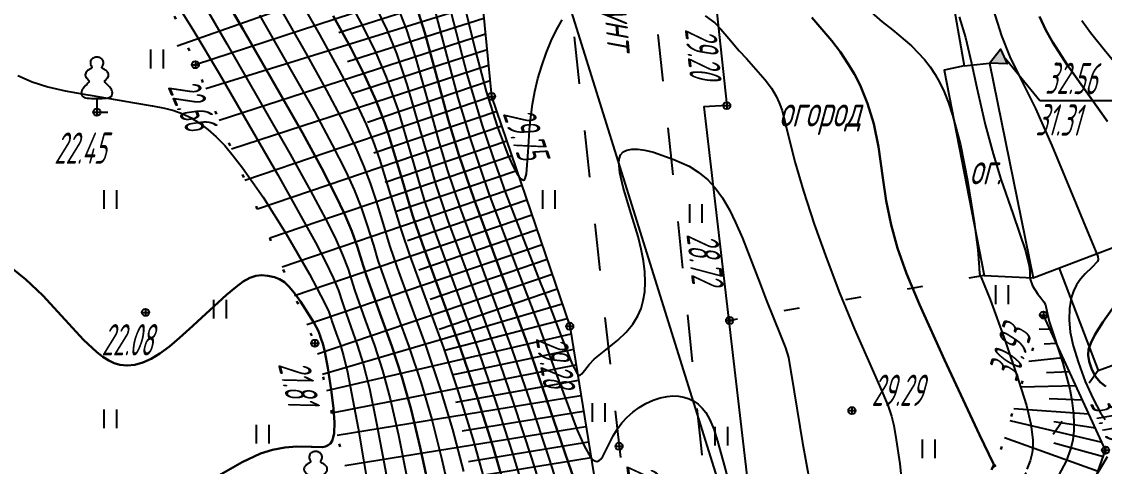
# Model space of a CAD drawing. Extents: x 1233805 to 1234355, y 654698 to 655114.
# Drawn here: x 1234201.3 to 1234235.86, y 655032.9 to 655047.08 of the extents above; entities that cross this region are included whole.
import ezdxf

# ---------------------------------------------------------------- set-up
doc = ezdxf.new("R2010")
doc.units = 0
for name, pattern in [('ИИDash_05_15', [2, 0.5, -1.5]), ('ИИDash_15_15', [3, 1.5, -1.5]), ('ИИDot', [1, 0, -1])]:
    doc.linetypes.add(name, pattern=pattern)
for name, color, linetype, lineweight in [('ИИ_ГОРИЗОНТАЛИ_ОСН', 32, 'Continuous', 25), ('ИИ_ГОРИЗОНТАЛИ_УТОЛЩ', 32, 'Continuous', 30), ('ИИ_ДОРОГИ_АД', 7, 'Continuous', 25), ('ИИ_ЛЭП_НН', 250, 'Continuous', 25), ('ИИ_ОГРАДЫ', 7, 'Continuous', 25), ('ИИ_ОТКОС', 7, 'Continuous', 25), ('ИИ_ОТМЕТКИ', 7, 'Continuous', 25), ('ИИ_СООРУЖЕНИЕ', 7, 'Continuous', 25), ('ИИ_УГОДЬЯ', 7, 'Continuous', 25)]:
    doc.layers.add(name, color=color, linetype=linetype, lineweight=lineweight)
doc.styles.add('VNIPISIMPLEXCUR', font='simplex.shx', dxfattribs={"width": 0.8, "oblique": 15})
doc.styles.add('ГОСТ 2.304 КУРСИВ', font='cs_gost2304.shx', dxfattribs={"oblique": 15})
doc.linetypes.add('ИИ052801П', pattern='A,2,[39,3dservice.shx,S=0.8,R=0,X=0,Y=0],2', length=4)
doc.linetypes.add('ИИ054741_6', pattern='A,2,-0.5,[35,3dservice.shx,S=1,R=0,X=0,Y=0],-0.5,2', length=5)
doc.linetypes.add('ИИ054751', pattern='A,2.5,[1,3dservice.shx,S=0.8,R=0,X=0,Y=0],2.5', length=5)

# ---------------------------------------------------------------- blocks, each defined once
blk = doc.blocks.new('ИИ05401')
at = {"color": 0, "linetype": 'Continuous', "lineweight": 25}
for points in [[(-0.4, 1.2), (-0.4, 0)], [(0.4, 1.2), (0.4, 0)]]:
    blk.add_lwpolyline(points, dxfattribs=at)
blk = doc.blocks.new('ИИ053881')
at = {"color": 0, "linetype": 'Continuous', "lineweight": 25}
blk.add_lwpolyline([(0, 0.875), (0.129, 0.876), (0.342, 0.878), (0.479, 0.882), (0.614, 0.891), (0.726, 0.907), (0.816, 0.94), (0.906, 1), (0.956, 1.071), (0.983, 1.151), (0.991, 1.231), (0.986, 1.295), (0.963, 1.379), (0.932, 1.445), (0.884, 1.516), (0.798, 1.61), (0.719, 1.692), (0.646, 1.766), (0.575, 1.842), (0.536, 1.889), (0.511, 1.929), (0.501, 1.967), (0.504, 1.992), (0.518, 2.017), (0.545, 2.049), (0.608, 2.115), (0.679, 2.198), (0.732, 2.29), (0.745, 2.372), (0.736, 2.444), (0.709, 2.515), (0.672, 2.575), (0.633, 2.617), (0.596, 2.646), (0.548, 2.678), (0.495, 2.709), (0.408, 2.76), (0.363, 2.789), (0.336, 2.812), (0.324, 2.831), (0.321, 2.846), (0.325, 2.865), (0.335, 2.89), (0.353, 2.928), (0.372, 2.968), (0.4, 3.034), (0.413, 3.103), (0.412, 3.19), (0.398, 3.247), (0.363, 3.319), (0.32, 3.377), (0.284, 3.414), (0.246, 3.444), (0.181, 3.476), (0.125, 3.489), (0.07, 3.496), (0, 3.5), (-0.07, 3.496), (-0.125, 3.489), (-0.181, 3.476), (-0.246, 3.444), (-0.284, 3.414), (-0.32, 3.377), (-0.363, 3.319), (-0.398, 3.247), (-0.412, 3.19), (-0.413, 3.103), (-0.4, 3.034), (-0.372, 2.968), (-0.353, 2.928), (-0.335, 2.89), (-0.325, 2.865), (-0.321, 2.846), (-0.324, 2.831), (-0.336, 2.812), (-0.363, 2.789), (-0.408, 2.76), (-0.495, 2.709), (-0.548, 2.678), (-0.596, 2.646), (-0.633, 2.617), (-0.672, 2.575), (-0.709, 2.515), (-0.736, 2.444), (-0.745, 2.372), (-0.732, 2.29), (-0.679, 2.198), (-0.608, 2.115), (-0.545, 2.049), (-0.518, 2.017), (-0.504, 1.992), (-0.501, 1.967), (-0.511, 1.929), (-0.536, 1.889), (-0.575, 1.842), (-0.646, 1.766), (-0.719, 1.692), (-0.798, 1.61), (-0.884, 1.516), (-0.932, 1.445), (-0.963, 1.379), (-0.986, 1.295), (-0.991, 1.231), (-0.983, 1.151), (-0.956, 1.071), (-0.906, 1), (-0.816, 0.94), (-0.726, 0.907), (-0.614, 0.891), (-0.479, 0.882), (-0.342, 0.878), (-0.129, 0.876)], close=True, dxfattribs=at)
blk.add_lwpolyline([(0, 0.875), (0, 0), (0.7, 0)], dxfattribs=at)
blk = doc.blocks.new('PICKET')
at = {"color": 0, "linetype": 'Continuous', "lineweight": 25}
for p, q in [((-0.23, 0), (0.23, 0)), ((0, 0.23), (0, -0.23))]:
    blk.add_line(p, q, dxfattribs=at)
blk.add_circle((0, 0), 0.23, dxfattribs=at)
at = {"color": 0, "linetype": 'Continuous', "style": 'VNIPISIMPLEXCUR', "oblique": 15, "width": 0.8}
blk.add_attdef('OTMETKA', (1.25, 0.3), '', height=2, dxfattribs=at)
at = {"color": 8, "linetype": 'Continuous', "style": 'VNIPISIMPLEXCUR', "oblique": 15, "width": 0.8, "flags": 1}
blk.add_attdef('NOMER', (1.25, -2.7), '', height=2, dxfattribs=at)
blk = doc.blocks.new('ИИ05280')
at = {"linetype": 'Continuous'}
blk.add_hatch(color=0, dxfattribs=at).paths.add_polyline_path([(0.5, 1), (-0.531, 1), (0, 0)])
at = {"color": 0, "linetype": 'Continuous'}
blk.add_lwpolyline([(0, 0), (-0.531, 1), (0.5, 1), (0, 0)], dxfattribs=at)
at = {"color": 0, "linetype": 'Continuous', "style": 'VNIPISIMPLEXCUR', "oblique": 15, "width": 0.8}
for tag, p in [('TOP', (1.705, 4.427)), ('FOUNDATION', (1.705, 0.998))]:
    blk.add_attdef(tag, p, '', height=2, dxfattribs=at)
blk = doc.blocks.new('*U178')
at = {"color": 0, "linetype": 'ByBlock', "lineweight": -2}
for points in [[(0, 0), (2.314, -2.798)], [(2.314, -2.798), (7.259, -2.798)]]:
    blk.add_lwpolyline(points, dxfattribs=at)

msp = doc.modelspace()

# ---------------------------------------------------------------- linework, layer by layer
at = {"layer": 'ИИ_ГОРИЗОНТАЛИ_ОСН', "flags": 128}
for points, elevation in [([(1234204.933, 655051.406), (1234207.848, 655046.381), (1234209.876, 655042.854), (1234210.523, 655041.691), (1234211, 655040.795), (1234211.304, 655040.182), (1234211.542, 655039.65), (1234211.72, 655039.19), (1234211.878, 655038.697), (1234211.939, 655038.497), (1234212.269, 655037.565), (1234212.564, 655036.756), (1234212.825, 655035.952), (1234213.066, 655035.046), (1234213.328, 655033.889), (1234213.618, 655032.447)], 23.5), ([(1234209.932, 655048.203), (1234210.811, 655046.675), (1234211.42, 655045.573), (1234211.913, 655044.621), (1234212.294, 655043.807), (1234212.518, 655043.263), (1234212.723, 655042.702), (1234213.142, 655041.337), (1234213.413, 655040.427), (1234213.69, 655039.608), (1234214.125, 655038.422), (1234214.763, 655036.677), (1234215.26, 655035.213), (1234215.705, 655033.777), (1234216.102, 655032.364)], 25.5), ([(1234209.411, 655047.748), (1234210.372, 655046.08), (1234211.034, 655044.893), (1234211.565, 655043.889), (1234211.97, 655043.054), (1234212.214, 655042.489), (1234212.43, 655041.927), (1234212.622, 655041.355), (1234212.84, 655040.628), (1234213.045, 655039.944), (1234213.285, 655039.235), (1234213.661, 655038.208), (1234214.213, 655036.697), (1234214.659, 655035.374), (1234215.052, 655034.076), (1234215.411, 655032.736)], 25), ([(1234211.69, 655047.864), (1234212.192, 655046.933), (1234212.607, 655046.087), (1234212.94, 655045.313), (1234213.306, 655044.279), (1234213.721, 655042.86), (1234214.15, 655041.392), (1234214.502, 655040.354), (1234215.054, 655038.851), (1234215.863, 655036.638), (1234216.43, 655034.979), (1234216.981, 655033.274), (1234217.467, 655031.666), (1234217.866, 655030.235), (1234218.206, 655028.86), (1234218.577, 655027.177), (1234218.993, 655025.318), (1234219.24, 655024.359), (1234219.545, 655023.273), (1234220.516, 655020.074), (1234220.575, 655019.882), (1234222.616, 655013.258), (1234223.086, 655011.722)], 26.5), ([(1234215.338, 655047.982), (1234215.787, 655046.143), (1234216.133, 655044.859), (1234216.481, 655043.751), (1234216.823, 655042.835), (1234216.978, 655042.487), (1234217.115, 655042.231), (1234217.229, 655042.076), (1234217.317, 655042.026), (1234217.348, 655042.039), (1234217.375, 655042.076), (1234217.417, 655042.225), (1234217.47, 655042.929), (1234217.524, 655043.786), (1234217.604, 655044.448), (1234217.681, 655044.854), (1234217.782, 655045.267), (1234217.905, 655045.678), (1234218.047, 655046.082), (1234218.207, 655046.469), (1234218.379, 655046.827), (1234218.557, 655047.144)], 29.5), ([(1234206.208, 655047.712), (1234206.771, 655046.833), (1234207.605, 655045.429), (1234209.478, 655042.196), (1234210.677, 655040.042), (1234211, 655039.417), (1234211.243, 655038.907), (1234211.411, 655038.502), (1234211.539, 655038.117), (1234211.571, 655038.014), (1234211.805, 655037.35), (1234212.014, 655036.776), (1234212.207, 655036.164), (1234212.4, 655035.383), (1234212.632, 655034.279), (1234212.91, 655032.816), (1234213.421, 655029.92), (1234214.215, 655025.252), (1234214.694, 655022.423), (1234215.075, 655020.27), (1234215.261, 655019.394), (1234215.289, 655019.299), (1234215.847, 655017.41), (1234218.017, 655009.981)], 23), ([(1234212.578, 655047.612), (1234212.954, 655046.82), (1234213.264, 655046.066), (1234213.596, 655045.082), (1234213.997, 655043.677), (1234214.519, 655041.874), (1234214.907, 655040.727), (1234215.518, 655039.066), (1234216.413, 655036.618), (1234216.99, 655034.937), (1234217.583, 655033.129), (1234218.13, 655031.377)], 27), ([(1234213.302, 655047.552), (1234213.587, 655046.819), (1234213.884, 655045.897), (1234214.263, 655044.535), (1234214.606, 655043.293), (1234214.888, 655042.357), (1234215.313, 655041.1), (1234215.982, 655039.28), (1234216.962, 655036.599), (1234217.519, 655034.985), (1234218.126, 655033.159), (1234218.746, 655031.228)], 27.5), ([(1234214.455, 655047.565), (1234214.765, 655046.391), (1234215.228, 655044.656), (1234215.625, 655043.322), (1234216.217, 655041.589), (1234217.123, 655039.185), (1234217.79, 655037.429), (1234218.313, 655035.993), (1234219.038, 655034.051), (1234219.268, 655033.528), (1234219.449, 655033.209), (1234219.523, 655033.12), (1234219.593, 655033.068), (1234219.659, 655033.052), (1234219.724, 655033.072), (1234219.786, 655033.125), (1234219.852, 655033.214), (1234220.024, 655033.547), (1234220.183, 655033.866), (1234220.319, 655034.094), (1234220.461, 655034.285), (1234220.626, 655034.463), (1234220.812, 655034.627), (1234221.014, 655034.773), (1234221.231, 655034.9), (1234221.456, 655035.004), (1234221.683, 655035.08), (1234221.904, 655035.128), (1234222.092, 655035.145), (1234222.272, 655035.138), (1234222.443, 655035.108), (1234222.605, 655035.054), (1234222.756, 655034.976), (1234222.896, 655034.876), (1234223.023, 655034.753), (1234223.136, 655034.61), (1234223.271, 655034.377), (1234223.394, 655034.08), (1234223.518, 655033.695), (1234223.695, 655033.056), (1234223.834, 655032.546)], 28.5), ([(1234215, 655047.401), (1234215.528, 655045.381), (1234215.993, 655043.804), (1234216.337, 655042.769), (1234216.746, 655041.627), (1234217.844, 655038.795), (1234218.114, 655038.113), (1234218.56, 655036.964), (1234218.877, 655036.159), (1234219.03, 655035.854), (1234219.08, 655035.805), (1234219.128, 655035.804), (1234219.181, 655035.846), (1234219.266, 655035.954), (1234219.422, 655036.151), (1234219.578, 655036.313), (1234219.947, 655036.617), (1234220.329, 655036.927), (1234220.598, 655037.182), (1234220.813, 655037.438), (1234220.974, 655037.696), (1234221.074, 655037.931), (1234221.146, 655038.188), (1234221.189, 655038.468), (1234221.204, 655038.772), (1234221.191, 655039.1), (1234221.15, 655039.452), (1234221.08, 655039.829), (1234220.981, 655040.232), (1234220.72, 655041.09), (1234220.5, 655041.803), (1234220.392, 655042.262), (1234220.364, 655042.604), (1234220.381, 655042.731), (1234220.419, 655042.832), (1234220.499, 655042.926), (1234220.617, 655042.988), (1234220.774, 655043.018), (1234220.968, 655043.016), (1234221.198, 655042.982), (1234221.466, 655042.916), (1234222.125, 655042.686), (1234222.606, 655042.477), (1234222.913, 655042.275), (1234222.927, 655042.264), (1234222.933, 655042.26), (1234223.207, 655042.034), (1234223.444, 655041.778), (1234223.674, 655041.46), (1234223.894, 655041.08), (1234224.089, 655040.679), (1234224.308, 655040.173), (1234224.872, 655038.718), (1234225.065, 655038.206), (1234225.532, 655037.049), (1234225.685, 655036.675), (1234225.78, 655036.366), (1234225.856, 655035.907), (1234225.873, 655035.791), (1234226.222, 655033.646), (1234226.466, 655032.372)], 29), ([(1234228.244, 655047.54), (1234228.775, 655047.082), (1234229.098, 655046.821), (1234229.708, 655046.31), (1234230.122, 655045.879), (1234230.303, 655045.646), (1234230.466, 655045.398), (1234230.614, 655045.131), (1234230.749, 655044.844), (1234230.885, 655044.497), (1234231.017, 655044.099), (1234231.267, 655043.155), (1234231.496, 655042.02), (1234231.706, 655040.694), (1234231.819, 655039.802), (1234231.863, 655039.24), (1234231.865, 655039.205), (1234231.879, 655039.047), (1234231.914, 655038.944), (1234231.925, 655038.921), (1234232.215, 655038.219), (1234232.696, 655036.9), (1234233.127, 655035.639), (1234233.372, 655034.84), (1234233.514, 655034.239), (1234233.577, 655033.743), (1234233.578, 655033.528), (1234233.56, 655033.333), (1234233.497, 655033.069), (1234233.384, 655032.803)], 30.5), ([(1234232.312, 655047.47), (1234232.58, 655046.637), (1234232.845, 655045.967), (1234233.199, 655045.25), (1234233.664, 655044.316), (1234234.186, 655043.134), (1234234.963, 655041.266), (1234235.262, 655040.542), (1234235.455, 655040.084), (1234235.652, 655039.592), (1234235.668, 655039.501), (1234235.648, 655039.437), (1234235.461, 655039.244), (1234235.246, 655039.041), (1234235.098, 655038.868), (1234234.978, 655038.684), (1234234.881, 655038.484), (1234234.808, 655038.268), (1234234.746, 655037.936), (1234234.735, 655037.575), (1234234.776, 655037.178), (1234234.869, 655036.74), (1234235.033, 655036.2), (1234235.255, 655035.608), (1234235.503, 655035.047), (1234235.738, 655034.609), (1234235.892, 655034.387)], 31.5), ([(1234208.89, 655047.292), (1234210.648, 655044.214), (1234211.218, 655043.156), (1234211.647, 655042.301), (1234211.911, 655041.718), (1234212.135, 655041.16), (1234212.325, 655040.616), (1234212.528, 655039.952), (1234212.676, 655039.462), (1234213.197, 655037.993), (1234213.663, 655036.717), (1234214.052, 655035.554), (1234214.393, 655034.39), (1234214.718, 655033.116), (1234215.034, 655031.71)], 24.5), ([(1234223.118, 655047.267), (1234223.425, 655047.042), (1234223.625, 655046.848), (1234223.879, 655046.55), (1234224.21, 655046.158), (1234224.439, 655045.908), (1234225.034, 655045.228), (1234225.233, 655044.957), (1234225.384, 655044.708), (1234225.487, 655044.492), (1234225.574, 655044.253), (1234225.752, 655043.552), (1234225.991, 655042.575), (1234226.257, 655041.679), (1234226.604, 655040.624), (1234227.002, 655039.506), (1234227.413, 655038.432), (1234227.891, 655037.273), (1234228.494, 655035.906), (1234228.796, 655035.225), (1234228.964, 655034.816), (1234229.069, 655034.5), (1234229.142, 655034.198), (1234229.22, 655033.746), (1234229.334, 655032.976), (1234229.4, 655032.349)], 29.5), ([(1234231.233, 655047.235), (1234231.427, 655046.576), (1234231.625, 655045.764), (1234231.797, 655044.971), (1234232.056, 655043.798), (1234232.308, 655042.862), (1234232.563, 655042.054), (1234232.95, 655040.93), (1234233.342, 655039.77), (1234233.464, 655039.29), (1234233.487, 655039.118), (1234233.488, 655038.965), (1234233.49, 655038.865), (1234233.568, 655038.653), (1234233.738, 655038.39), (1234233.833, 655038.274), (1234233.934, 655038.147), (1234233.986, 655038.048), (1234234.03, 655037.847), (1234234.097, 655037.521), (1234234.235, 655037.101), (1234234.537, 655036.186), (1234234.759, 655035.361), (1234234.828, 655035.001), (1234234.872, 655034.662), (1234234.891, 655034.339), (1234234.884, 655034.034), (1234234.852, 655033.748), (1234234.795, 655033.48), (1234234.643, 655033.064), (1234234.406, 655032.627)], 31), ([(1234235.148, 655047.118), (1234235.423, 655046.736), (1234235.854, 655046.191), (1234238.197, 655043.359)], 32.5), ([(1234201.185, 655045.365), (1234201.638, 655045.167), (1234202.137, 655045.005), (1234202.687, 655044.875), (1234203.417, 655044.748), (1234203.491, 655044.736), (1234204.901, 655044.498), (1234205.464, 655044.402), (1234205.474, 655044.4), (1234205.866, 655044.327), (1234206.164, 655044.249), (1234206.444, 655044.147), (1234206.71, 655044.017), (1234206.98, 655043.85), (1234207.247, 655043.647), (1234207.514, 655043.407), (1234207.783, 655043.128), (1234208.058, 655042.805), (1234208.355, 655042.422), (1234209.012, 655041.481), (1234209.744, 655040.319), (1234210.492, 655039.03), (1234210.973, 655038.118), (1234211.103, 655037.824), (1234211.189, 655037.575), (1234211.202, 655037.532), (1234211.341, 655037.136), (1234211.464, 655036.795), (1234211.58, 655036.42), (1234211.701, 655035.906), (1234212.041, 655034.12), (1234212.395, 655032.033)], 22.5), ([(1234235.953, 655033.203), (1234235.837, 655032.999), (1234235.53, 655032.487)], 31.5)]:
    msp.add_lwpolyline(points, dxfattribs=dict(at, elevation=elevation))
at = {"layer": 'ИИ_ГОРИЗОНТАЛИ_УТОЛЩ', "flags": 128}
for points, elevation in [([(1234205.599, 655051.6), (1234208.369, 655046.837), (1234210.262, 655043.534), (1234210.871, 655042.423), (1234211.323, 655041.548), (1234211.607, 655040.949), (1234211.839, 655040.401), (1234212.024, 655039.894), (1234212.208, 655039.309), (1234212.308, 655038.979), (1234212.733, 655037.779), (1234213.114, 655036.736), (1234213.44, 655035.748), (1234213.731, 655034.715), (1234214.024, 655033.501), (1234214.326, 655032.079)], 24), ([(1234213.91, 655047.572), (1234214.17, 655046.724), (1234214.52, 655045.438), (1234214.92, 655043.962), (1234215.256, 655042.839), (1234215.742, 655041.408), (1234216.504, 655039.348), (1234217.466, 655036.744), (1234218.761, 655033), (1234219.788, 655030.043)], 28), ([(1234211.25, 655047.269), (1234211.806, 655046.253), (1234212.26, 655045.354), (1234212.617, 655044.56), (1234212.822, 655044.04), (1234213.015, 655043.486), (1234213.436, 655042.081), (1234213.782, 655040.909), (1234214.096, 655039.981), (1234214.59, 655038.637), (1234215.313, 655036.658), (1234215.851, 655035.077), (1234216.35, 655033.504), (1234216.788, 655032.003)], 26), ([(1234226.523, 655047.216), (1234227.163, 655046.472), (1234227.437, 655046.108), (1234227.679, 655045.752), (1234227.889, 655045.404), (1234228.066, 655045.063), (1234228.307, 655044.476), (1234228.501, 655043.82), (1234228.652, 655043.088), (1234228.796, 655042.106), (1234228.901, 655041.373), (1234229.054, 655040.602), (1234229.262, 655039.857), (1234229.549, 655039.053), (1234229.959, 655038.062), (1234230.757, 655036.29), (1234231.881, 655033.905), (1234232.325, 655032.979), (1234232.339, 655032.95), (1234232.258, 655032.79)], 30), ([(1234233.792, 655047.248), (1234233.996, 655046.818), (1234234.217, 655046.414), (1234234.67, 655045.705), (1234235.388, 655044.704), (1234235.966, 655043.903)], 32), ([(1234200.815, 655039.363), (1234201.43, 655038.863), (1234201.979, 655038.349), (1234202.694, 655037.573), (1234203.279, 655036.932), (1234203.7, 655036.538), (1234203.896, 655036.389), (1234204.081, 655036.273), (1234204.26, 655036.189), (1234204.434, 655036.135), (1234204.666, 655036.109), (1234204.91, 655036.133), (1234205.166, 655036.206), (1234205.437, 655036.329), (1234205.715, 655036.497), (1234206.016, 655036.718), (1234206.342, 655036.992), (1234206.764, 655037.379), (1234206.912, 655037.517), (1234207.844, 655038.372), (1234208.14, 655038.618), (1234208.377, 655038.791), (1234208.587, 655038.909), (1234208.777, 655038.977), (1234208.955, 655038.998), (1234209.164, 655038.978), (1234209.37, 655038.937), (1234209.531, 655038.873), (1234209.688, 655038.769), (1234209.845, 655038.622), (1234210.013, 655038.424), (1234210.204, 655038.161), (1234210.626, 655037.488), (1234210.765, 655037.229), (1234210.829, 655037.064), (1234210.834, 655037.049), (1234210.877, 655036.922), (1234210.914, 655036.815), (1234210.983, 655036.55), (1234211.077, 655036.035), (1234211.186, 655035.336), (1234211.255, 655034.753), (1234211.284, 655034.292), (1234211.273, 655033.957), (1234211.249, 655033.821), (1234211.21, 655033.712), (1234211.157, 655033.629), (1234211.088, 655033.569), (1234211.005, 655033.531), (1234210.9, 655033.511), (1234210.572, 655033.516), (1234210.543, 655033.518), (1234210.09, 655033.532), (1234209.698, 655033.503), (1234209.312, 655033.427), (1234208.931, 655033.304), (1234208.338, 655033.026), (1234207.45, 655032.52)], 22), ([(1234236.124, 655037.929), (1234235.815, 655037.493), (1234235.563, 655037.091), (1234235.428, 655036.829), (1234235.359, 655036.624), (1234235.344, 655036.445), (1234235.378, 655036.243), (1234235.466, 655035.984), (1234235.585, 655035.764), (1234235.733, 655035.585), (1234235.91, 655035.449)], 32)]:
    msp.add_lwpolyline(points, dxfattribs=dict(at, elevation=elevation))
at = {"layer": 'ИИ_ДОРОГИ_АД', "linetype": 'ИИDash_15_15', "flags": 128}
for points in [[(1234213.689, 655099.962), (1234213.921, 655098.753), (1234214.756, 655094.348), (1234215.671, 655090.473), (1234216.569, 655087.125), (1234217.353, 655084.304), (1234217.716, 655082.581), (1234218.19, 655080.016), (1234218.633, 655076.29), (1234218.842, 655072.548), (1234219.103, 655068.474), (1234219.54, 655064.69), (1234219.834, 655061.188), (1234220.106, 655058.8), (1234221.076, 655053.356), (1234221.621, 655046.565), (1234222.197, 655041.188), (1234222.989, 655033.473), (1234223.714, 655026.596), (1234224.004, 655024.428), (1234224.49, 655020.575), (1234225.872, 655015.393), (1234227.486, 655007.795), (1234229.28, 654999.274), (1234233.77, 654983.899), (1234235.28, 654979.948), (1234242.599, 654962.411), (1234246.914, 654949.166), (1234249.599, 654944.45), (1234253.621, 654941.616), (1234256.584, 654938.131), (1234261.761, 654932.995), (1234264.242, 654931.245), (1234280.624, 654913.48), (1234302.793, 654889.213), (1234306.3, 654883.673), (1234310.274, 654879.467)], [(1234210.896, 655099.704), (1234210.914, 655099.587), (1234211.857, 655094.925), (1234213.032, 655090.734), (1234213.995, 655085.146), (1234214.529, 655083.278), (1234215.019, 655081.231), (1234215.575, 655078.401), (1234215.746, 655074.018), (1234215.291, 655071.001), (1234215.518, 655068.326), (1234215.715, 655066.593), (1234216.768, 655063.058), (1234217.122, 655058.566), (1234217.856, 655053.637), (1234218.648, 655049.2), (1234219.221, 655044.033), (1234220.37, 655033.539), (1234221.423, 655024.842), (1234221.737, 655022.44), (1234222.046, 655020.301), (1234222.825, 655016.357), (1234223.484, 655012.932), (1234224.068, 655010.46), (1234224.8, 655007.415), (1234225.332, 655004.791), (1234226.407, 654999.78), (1234228.29, 654992.298), (1234229.926, 654984.305), (1234232.213, 654977.348), (1234233.445, 654974.512), (1234234.765, 654970.949), (1234236.389, 654965.414), (1234240.278, 654954.562), (1234240.617, 654952.626), (1234240.706, 654951.123), (1234241.016, 654948.936), (1234240.989, 654948.091), (1234240.491, 654944.51), (1234239.422, 654941.883), (1234237.311, 654938.846), (1234232.181, 654931.059), (1234228.203, 654924.776), (1234225.401, 654918.658), (1234222.581, 654911.855), (1234220.955, 654905.826), (1234220.712, 654902.905), (1234220.863, 654901.437)]]:
    msp.add_lwpolyline(points, dxfattribs=at)
at = {"layer": 'ИИ_ЛЭП_НН', "flags": 128}
msp.add_lwpolyline([(1234213.717, 655063.816), (1234224.994, 655027.75), (1234230.474, 655001.937), (1234232.261, 654974.732), (1234235.873, 654942.857), (1234254.685, 654930.295), (1234274.578, 654914.045), (1234301.425, 654870.757), (1234315.062, 654850.276)], dxfattribs=at)
at = {"layer": 'ИИ_ОГРАДЫ', "linetype": 'ИИ054741_6'}
msp.add_lwpolyline([(1234223.135, 655050.453), (1234222.683, 655050.367), (1234222.705, 655048.79), (1234223.334, 655048.857), (1234223.807, 655044.404), (1234223.077, 655044.368), (1234224.974, 655028.141), (1234225.456, 655027.773), (1234228.046, 655027.52)], dxfattribs=at)
at = {"layer": 'ИИ_ОГРАДЫ', "linetype": 'ИИ054751', "flags": 128}
msp.add_lwpolyline([(1234234.407, 655039.236), (1234235.67, 655035.958), (1234238.665, 655037.046), (1234238.161, 655038.631), (1234239.975, 655041.334), (1234244.474, 655043.161), (1234248.564, 655042.759), (1234248.893, 655046.411)], dxfattribs=at)
at = {"layer": 'ИИ_ОТКОС'}
for p, q in [((1234215.815, 655049.666, 27.811), (1234206.264, 655046.301, 27.811)), ((1234215.913, 655048.672, 27.811), (1234206.847, 655045.711, 27.811)), ((1234215.962, 655048.175, 27.811), (1234211.427, 655046.723, 27.811)), ((1234216.011, 655047.678, 27.811), (1234207.176, 655044.944, 27.811)), ((1234216.06, 655047.181, 27.811), (1234211.708, 655045.803, 27.811)), ((1234216.109, 655046.683, 27.811), (1234207.611, 655043.93, 27.811)), ((1234216.158, 655046.186, 27.811), (1234211.865, 655044.796, 27.811)), ((1234216.207, 655045.689, 27.811), (1234208.005, 655043.012, 27.811)), ((1234216.256, 655045.192, 27.811), (1234212.344, 655043.867, 27.811)), ((1234216.306, 655044.695, 27.811), (1234208.431, 655042.019, 27.811)), ((1234216.466, 655044.222, 27.811), (1234212.548, 655042.89, 27.811)), ((1234216.627, 655043.749, 27.811), (1234208.826, 655041.098, 27.811)), ((1234216.788, 655043.276, 27.811), (1234212.906, 655041.957, 27.811)), ((1234216.949, 655042.803, 27.811), (1234209.222, 655040.177, 27.811)), ((1234217.109, 655042.33, 27.811), (1234213.264, 655041.023, 27.811)), ((1234217.27, 655041.857, 27.811), (1234209.617, 655039.256, 27.811)), ((1234217.431, 655041.384, 27.811), (1234213.623, 655040.09, 27.811)), ((1234217.592, 655040.911, 27.811), (1234210.012, 655038.335, 27.811)), ((1234217.752, 655040.438, 27.811), (1234213.981, 655039.156, 27.811)), ((1234217.913, 655039.965, 27.811), (1234210.407, 655037.414, 27.811)), ((1234218.074, 655039.492, 27.811), (1234214.339, 655038.223, 27.811)), ((1234218.234, 655039.019, 27.811), (1234210.746, 655036.474, 27.811)), ((1234218.395, 655038.546, 27.811), (1234214.63, 655037.266, 27.811)), ((1234218.556, 655038.073, 27.811), (1234210.903, 655035.83, 27.811)), ((1234218.717, 655037.6, 27.811), (1234214.809, 655036.592, 27.811)), ((1234218.836, 655037.116, 27.811), (1234211.031, 655035.301, 27.811)), ((1234233.783, 655037.288, 26.723), (1234234.129, 655037.275, 26.723)), ((1234233.945, 655036.803, 26.723), (1234234.335, 655036.824, 26.723)), ((1234218.916, 655036.623, 27.811), (1234215.034, 655035.805, 27.811)), ((1234233.453, 655036.254, 26.723), (1234234.542, 655036.374, 26.723)), ((1234218.996, 655036.13, 27.811), (1234211.204, 655034.594, 27.811)), ((1234234.015, 655035.895, 26.723), (1234234.749, 655035.923, 26.723)), ((1234219.076, 655035.637, 27.811), (1234215.153, 655034.939, 27.811)), ((1234233.192, 655035.433, 26.723), (1234234.956, 655035.473, 26.723)), ((1234219.156, 655035.144, 27.811), (1234211.377, 655033.883, 27.811)), ((1234234.105, 655035.066, 26.723), (1234235.162, 655035.022, 26.723)), ((1234219.236, 655034.651, 27.811), (1234215.366, 655034.023, 27.811)), ((1234232.971, 655034.74, 26.723), (1234235.369, 655034.572, 26.723)), ((1234232.85, 655034.359, 26.723), (1234235.782, 655033.671, 26.723)), ((1234234.245, 655034.327, 26.723), (1234235.576, 655034.121, 26.723)), ((1234219.316, 655034.157, 27.811), (1234211.614, 655032.909, 27.811)), ((1234219.396, 655033.664, 27.811), (1234215.564, 655033.043, 27.811)), ((1234232.675, 655033.812, 26.723), (1234235.666, 655032.747, 26.723)), ((1234234.245, 655033.644, 26.723), (1234235.832, 655033.214, 26.723)), ((1234219.476, 655033.171, 27.811), (1234211.851, 655031.935, 27.811))]:
    msp.add_line(p, q, dxfattribs=at)
at = {"layer": 'ИИ_ОТКОС', "color": 33, "linetype": 'ИИDot', "lineweight": 30}
for points, elevation in [([(1234185.401, 655082.982), (1234182.301, 655079.762), (1234186.591, 655071.553), (1234193.331, 655062.216), (1234197.751, 655057.912), (1234204.014, 655052.314), (1234210.661, 655036.822), (1234214.823, 655019.73), (1234217.776, 655007.734), (1234220.307, 654990.13), (1234226.739, 654974.429), (1234232.589, 654959.408), (1234234.53, 654950.46), (1234235.137, 654943.831), (1234237.503, 654940.983)], 27.811), ([(1234233.922, 655037.725), (1234232.396, 655032.935), (1234228.268, 655030.15), (1234224.952, 655026.444), (1234225.175, 655021.92), (1234226.673, 655016.677), (1234228.238, 655006.361), (1234229.463, 655000.065), (1234232.257, 654993.104), (1234235.028, 654987.227), (1234236.753, 654985.255)], 30.93)]:
    msp.add_lwpolyline(points, dxfattribs=dict(at, elevation=elevation))
at = {"layer": 'ИИ_ОТКОС'}
for points, elevation in [([(1234185.401, 655082.982), (1234189.912, 655078.709), (1234199.026, 655070.592), (1234207.165, 655064.71), (1234212.111, 655061.766), (1234215.481, 655053.057), (1234216.304, 655044.7), (1234218.796, 655037.366), (1234220.383, 655027.577), (1234223.132, 655011.38), (1234225.452, 654999.313), (1234227.298, 654988.425), (1234229.895, 654980.575), (1234233.85, 654965.39), (1234236.807, 654957.636), (1234237.821, 654951.033), (1234237.503, 654940.983)], 27.811), ([(1234236.753, 654985.255), (1234237.773, 654988.255), (1234236.567, 654994.361), (1234234.336, 654998.384), (1234232.644, 655006.541), (1234231.923, 655013.02), (1234230.14, 655022.705), (1234231.693, 655026.361), (1234233.905, 655027.804), (1234235.902, 655033.41), (1234233.922, 655037.725)], 26.723)]:
    msp.add_lwpolyline(points, dxfattribs=dict(at, elevation=elevation))
at = {"layer": 'ИИ_СООРУЖЕНИЕ', "linetype": 'ИИ052801П', "flags": 128}
for points in [[(1234228.846, 655051.63), (1234230.296, 655051.915), (1234231.386, 655045.673), (1234232.197, 655045.762), (1234233.586, 655038.916), (1234239.975, 655041.334)], [(1234231.386, 655045.673), (1234230.752, 655045.537), (1234232.029, 655038.987), (1234233.586, 655038.916)]]:
    msp.add_lwpolyline(points, dxfattribs=at)
at = {"layer": 'ИИ_УГОДЬЯ', "linetype": 'ИИDash_05_15', "flags": 128}
for points in [[(1234232.029, 655038.987), (1234223.901, 655037.551)], [(1234235.67, 655035.958), (1234230.21, 655028.208), (1234228.046, 655027.52)]]:
    msp.add_lwpolyline(points, dxfattribs=at)

# ---------------------------------------------------------------- block references
at = {"layer": 'ИИ_ОТМЕТКИ'}
ref = msp.add_blockref('PICKET', (1234223.807, 655044.404, 29.195), dxfattribs=dict(at, xscale=0.5, yscale=0.5, zscale=0.5))
ref.add_attrib('OTMETKA', '29.20', (1234222.468, 655046.849, 29.195), dxfattribs={"layer": '0', "color": 0, "linetype": 'Continuous', "height": 1, "rotation": 276.0682, "style": 'ГОСТ 2.304 КУРСИВ', "oblique": 15, "width": 0.65})
ref = msp.add_blockref('PICKET', (1234206.847, 655045.711, 22.656), dxfattribs=dict(at, xscale=0.5, yscale=0.5, zscale=0.5))
ref.add_attrib('OTMETKA', '22.66', (1234205.945, 655045.011, 22.656), dxfattribs={"layer": '0', "color": 0, "linetype": 'Continuous', "height": 1, "rotation": 293.2231, "style": 'ГОСТ 2.304 КУРСИВ', "oblique": 15, "width": 0.65})
ref = msp.add_blockref('PICKET', (1234216.304, 655044.7, 29.749), dxfattribs=dict(at, xscale=0.5, yscale=0.5, zscale=0.5))
ref.add_attrib('OTMETKA', '29.75', (1234216.647, 655044.156, 29.749), dxfattribs={"layer": '0', "color": 0, "linetype": 'Continuous', "height": 1, "rotation": 288.7668, "style": 'ГОСТ 2.304 КУРСИВ', "oblique": 15, "width": 0.65})
ref = msp.add_blockref('PICKET', (1234203.703, 655044.198, 22.449), dxfattribs=dict(at, xscale=0.5, yscale=0.5, zscale=0.5))
ref.add_attrib('OTMETKA', '22.45', (1234202.342, 655042.549, 22.449), dxfattribs={"layer": '0', "color": 0, "linetype": 'Continuous', "height": 1, "style": 'ГОСТ 2.304 КУРСИВ', "oblique": 15, "width": 0.65})
ref = msp.add_blockref('PICKET', (1234223.901, 655037.551, 28.72), dxfattribs=dict(at, xscale=0.5, yscale=0.5, zscale=0.5))
ref.add_attrib('OTMETKA', '28.72', (1234222.518, 655040.305, 28.72), dxfattribs={"layer": '0', "color": 0, "linetype": 'Continuous', "height": 1, "rotation": 276.6684, "style": 'ГОСТ 2.304 КУРСИВ', "oblique": 15, "width": 0.65})
ref = msp.add_blockref('PICKET', (1234205.257, 655037.809, 22.085), dxfattribs=dict(at, xscale=0.5, yscale=0.5, zscale=0.5))
ref.add_attrib('OTMETKA', '22.08', (1234203.851, 655036.435, 22.085), dxfattribs={"layer": '0', "color": 0, "linetype": 'Continuous', "height": 1, "style": 'ГОСТ 2.304 КУРСИВ', "oblique": 15, "width": 0.65})
ref = msp.add_blockref('PICKET', (1234233.922, 655037.725, 30.93), dxfattribs=dict(at, xscale=0.5, yscale=0.5, zscale=0.5))
ref.add_attrib('OTMETKA', '30.93', (1234233.066, 655035.56, 30.93), dxfattribs={"layer": '0', "color": 0, "linetype": 'Continuous', "height": 1, "rotation": 72.3272, "style": 'ГОСТ 2.304 КУРСИВ', "oblique": 15, "width": 0.65})
ref = msp.add_blockref('PICKET', (1234218.796, 655037.366, 29.279), dxfattribs=dict(at, xscale=0.5, yscale=0.5, zscale=0.5))
ref.add_attrib('OTMETKA', '29.28', (1234217.706, 655036.989, 29.279), dxfattribs={"layer": '0', "color": 0, "linetype": 'Continuous', "height": 1, "rotation": 279.2085, "style": 'ГОСТ 2.304 КУРСИВ', "oblique": 15, "width": 0.65})
ref = msp.add_blockref('PICKET', (1234210.661, 655036.822, 21.806), dxfattribs=dict(at, xscale=0.5, yscale=0.5, zscale=0.5))
ref.add_attrib('OTMETKA', '21.81', (1234209.477, 655036.155, 21.806), dxfattribs={"layer": '0', "color": 0, "linetype": 'Continuous', "height": 1, "rotation": 283.685, "style": 'ГОСТ 2.304 КУРСИВ', "oblique": 15, "width": 0.65})
ref = msp.add_blockref('PICKET', (1234227.805, 655034.674, 29.291), dxfattribs=dict(at, xscale=0.5, yscale=0.5, zscale=0.5))
ref.add_attrib('OTMETKA', '29.29', (1234228.43, 655034.824, 29.291), dxfattribs={"layer": '0', "color": 0, "linetype": 'Continuous', "height": 1, "style": 'ГОСТ 2.304 КУРСИВ', "oblique": 15, "width": 0.65})
ref = msp.add_blockref('PICKET', (1234235.902, 655033.41, 31.187), dxfattribs=dict(at, xscale=0.5, yscale=0.5, zscale=0.5))
ref.add_attrib('OTMETKA', '31.19', (1234235.385, 655034.905, 31.187), dxfattribs={"layer": '0', "color": 0, "linetype": 'Continuous', "height": 1, "rotation": 294.6496, "style": 'ГОСТ 2.304 КУРСИВ', "oblique": 15, "width": 0.65})
ref = msp.add_blockref('PICKET', (1234220.37, 655033.539, 28.307), dxfattribs=dict(at, xscale=0.5, yscale=0.5, zscale=0.5))
ref.add_attrib('OTMETKA', '28.31', (1234220.594, 655032.937, 28.307), dxfattribs={"layer": '0', "color": 0, "linetype": 'Continuous', "height": 1, "rotation": 276.9056, "style": 'ГОСТ 2.304 КУРСИВ', "oblique": 15, "width": 0.65})
at = {"layer": 'ИИ_СООРУЖЕНИЕ'}
ref = msp.add_blockref('ИИ05280', (1234232.197, 655045.762, 31.313), dxfattribs=dict(at, xscale=0.4999999999999996, yscale=0.4999999999999996, zscale=0.4999999999999996, rotation=293.9695250262207))
ref.add_attrib('TOP', '32.56', (1234233.968, 655044.782, 31.313), dxfattribs={"layer": '0', "color": 0, "linetype": 'Continuous', "height": 1, "rotation": 359.3786, "style": 'ГОСТ 2.304 КУРСИВ', "oblique": 15, "width": 0.65})
ref.add_attrib('FOUNDATION', '31.31', (1234233.66, 655043.455, 31.313), dxfattribs={"layer": '0', "color": 0, "linetype": 'Continuous', "height": 1, "rotation": 359.3786, "style": 'ГОСТ 2.304 КУРСИВ', "oblique": 15, "width": 0.65})
at = {"layer": 'ИИ_СООРУЖЕНИЕ', "color": 7, "xscale": 0.5, "yscale": 0.5, "zscale": 0.5}
msp.add_blockref('*U178', (1234232.651, 655045.972, 31.313), dxfattribs=at)
at = {"layer": 'ИИ_УГОДЬЯ', "xscale": 0.5, "yscale": 0.5, "zscale": 0.5}
for name, p in [('ИИ05401', (1234205.615, 655045.595)), ('ИИ053881', (1234203.703, 655044.198, -11.67)), ('ИИ05401', (1234204.126, 655041.11)), ('ИИ05401', (1234218.126, 655041.11)), ('ИИ05401', (1234222.818, 655040.661)), ('ИИ05401', (1234232.592, 655038.075)), ('ИИ05401', (1234207.626, 655037.61)), ('ИИ05401', (1234204.126, 655034.11)), ('ИИ05401', (1234219.712, 655034.316)), ('ИИ05401', (1234208.989, 655033.624)), ('ИИ05401', (1234223.63, 655033.558)), ('ИИ05401', (1234230.25, 655033.158)), ('ИИ053881', (1234210.686, 655031.62, -11.67))]:
    msp.add_blockref(name, p, dxfattribs=at)

# ---------------------------------------------------------------- texts
at = {"layer": 'ИИ_ДОРОГИ_АД', "style": 'ГОСТ 2.304 КУРСИВ', "oblique": 15, "width": 0.8}
msp.add_text('грунт', height=1, rotation=274.5833, dxfattribs=at).set_placement((1234219.829, 655048.357))
at = {"layer": 'ИИ_УГОДЬЯ', "style": 'ГОСТ 2.304 КУРСИВ', "oblique": 15, "width": 0.8}
for s, p in [('огород', (1234225.474, 655043.736)), ('ог.', (1234231.554, 655041.891))]:
    msp.add_text(s, height=1, dxfattribs=at).set_placement(p)

doc.saveas('drawing.dxf')
